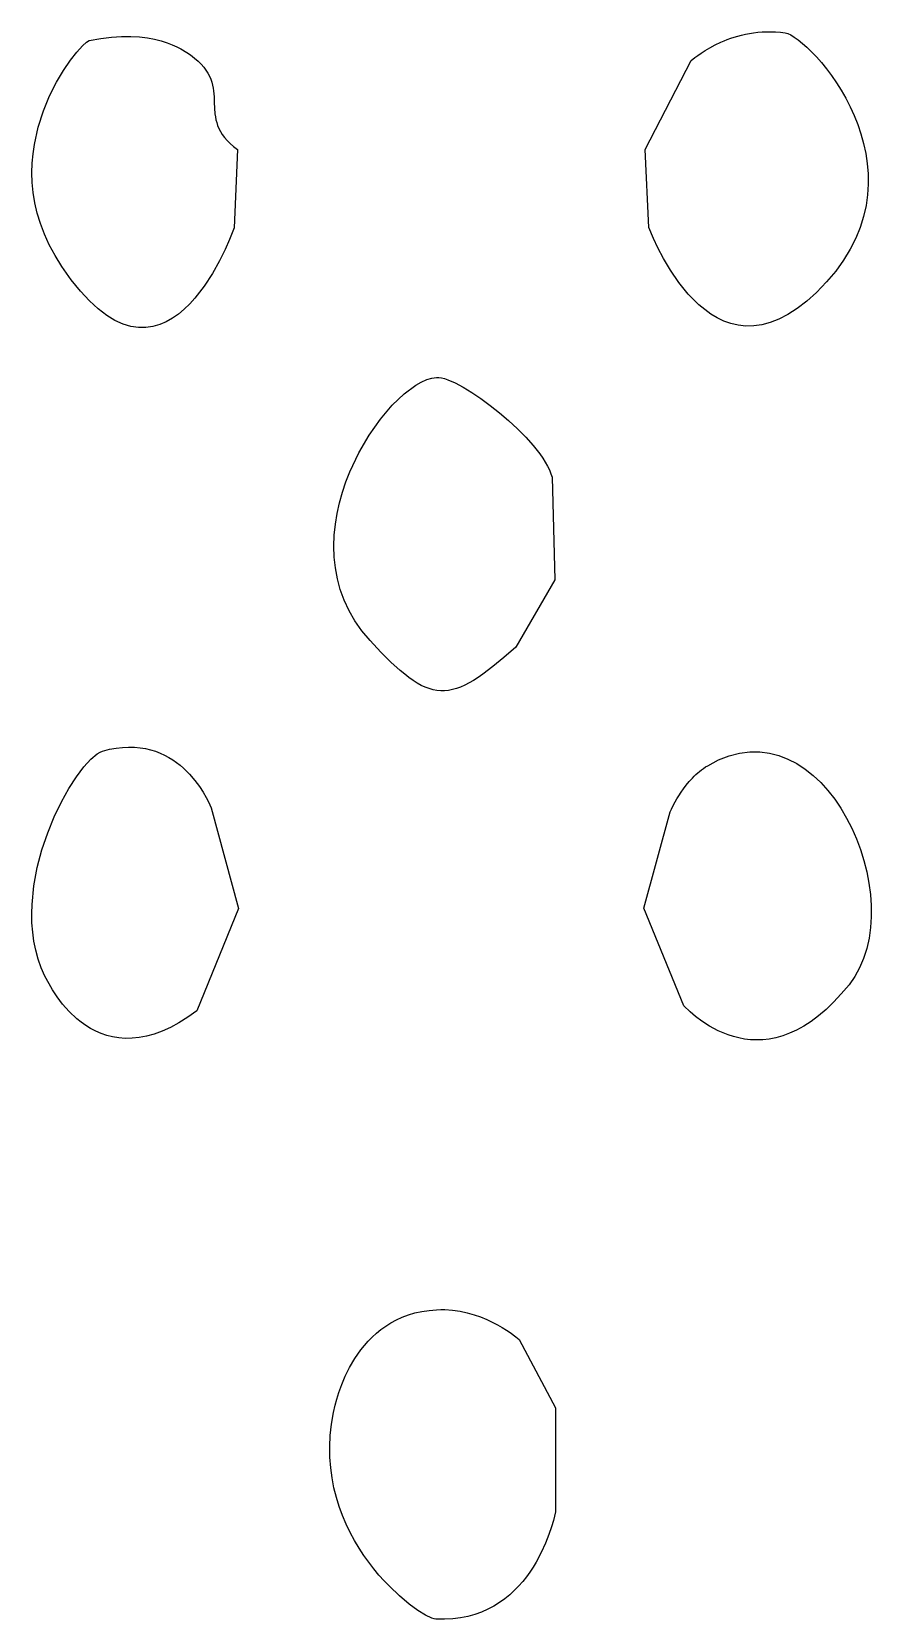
# Model space of a CAD drawing. Header units: millimetres. Extents: x 73 to 173, y -160 to -92.
# Drawn here: x 159.448 to 159.93, y -139.282 to -138.37 of the extents above; entities that cross this region are included whole.
import ezdxf

# ---------------------------------------------------------------- set-up
doc = ezdxf.new("R2010")
doc.units = ezdxf.units.MM
doc.layers.add('F.Silkscreen', color=41, linetype='CONTINUOUS', true_color=0xf2eda1)

msp = doc.modelspace()

# ---------------------------------------------------------------- linework, layer by layer
at = {"layer": 'F.Silkscreen', "linetype": 'CONTINUOUS'}
for p, q in [((159.477054, -138.378383), (159.479461, -138.376146)), ((159.479461, -138.376146), (159.480914, -138.375247)), ((159.480914, -138.375247), (159.487534, -138.374044)), ((159.487534, -138.374044), (159.493717, -138.373276)), ((159.493717, -138.373276), (159.499485, -138.372924)), ((159.499485, -138.372924), (159.504837, -138.372914)), ((159.504837, -138.372914), (159.509782, -138.37321)), ((159.509782, -138.37321), (159.514332, -138.373765)), ((159.514332, -138.373765), (159.518475, -138.374542)), ((159.518475, -138.374542), (159.522232, -138.375484)), ((159.522232, -138.375484), (159.525614, -138.376545)), ((159.525614, -138.376545), (159.528626, -138.377684)), ((159.840186, -138.377792), (159.843514, -138.376214)), ((159.843514, -138.376214), (159.845301, -138.375451)), ((159.845301, -138.375451), (159.84715, -138.374712)), ((159.84715, -138.374712), (159.849092, -138.374013)), ((159.849092, -138.374013), (159.851098, -138.373349)), ((159.851098, -138.373349), (159.853175, -138.372728)), ((159.853175, -138.372728), (159.855321, -138.372165)), ((159.855321, -138.372165), (159.857548, -138.37167)), ((159.857548, -138.37167), (159.859833, -138.371225)), ((159.859833, -138.371225), (159.862191, -138.370857)), ((159.862191, -138.370857), (159.864591, -138.370567)), ((159.864591, -138.370567), (159.867078, -138.370369)), ((159.867078, -138.370369), (159.869619, -138.370253)), ((159.869619, -138.370253), (159.872225, -138.370242)), ((159.872225, -138.370242), (159.874879, -138.370342)), ((159.874879, -138.370342), (159.8776, -138.37054)), ((159.8776, -138.37054), (159.880373, -138.370861)), ((159.880373, -138.370861), (159.881829, -138.371257)), ((159.881829, -138.371257), (159.883567, -138.372057)), ((159.883567, -138.372057), (159.885575, -138.373262)), ((159.885575, -138.373262), (159.887811, -138.374842)), ((159.887811, -138.374842), (159.892831, -138.3791)), ((159.470214, -138.386615), (159.473898, -138.381907)), ((159.473898, -138.381907), (159.477054, -138.378383)), ((159.528626, -138.377684), (159.531255, -138.378865)), ((159.531255, -138.378865), (159.533527, -138.380019)), ((159.533527, -138.380019), (159.537008, -138.382102)), ((159.537008, -138.382102), (159.53909, -138.383574)), ((159.53909, -138.383574), (159.541391, -138.385366)), ((159.541391, -138.385366), (159.543401, -138.387133)), ((159.826481, -138.386786), (159.828566, -138.385109)), ((159.828566, -138.385109), (159.830168, -138.383896)), ((159.830168, -138.383896), (159.832155, -138.38251)), ((159.832155, -138.38251), (159.8345, -138.380994)), ((159.8345, -138.380994), (159.837176, -138.379412)), ((159.837176, -138.379412), (159.840186, -138.377792)), ((159.892831, -138.3791), (159.898337, -138.384721)), ((159.898337, -138.384721), (159.901201, -138.387994)), ((159.462157, -138.399244), (159.466231, -138.392419)), ((159.466231, -138.392419), (159.470214, -138.386615)), ((159.543401, -138.387133), (159.545153, -138.388892)), ((159.545153, -138.388892), (159.546667, -138.390644)), ((159.546667, -138.390644), (159.547954, -138.392369)), ((159.547954, -138.392369), (159.549038, -138.394097)), ((159.549038, -138.394097), (159.549939, -138.395799)), ((159.79995, -138.437855), (159.826481, -138.386786)), ((159.901201, -138.387994), (159.904086, -138.39157)), ((159.904086, -138.39157), (159.906953, -138.395414)), ((159.458229, -138.406998), (159.462157, -138.399244)), ((159.549939, -138.395799), (159.550664, -138.397502)), ((159.550664, -138.397502), (159.551247, -138.399186)), ((159.551247, -138.399186), (159.551703, -138.400883)), ((159.551703, -138.400883), (159.552041, -138.402555)), ((159.552041, -138.402555), (159.552285, -138.404225)), ((159.552285, -138.404225), (159.552566, -138.407553)), ((159.906953, -138.395414), (159.909773, -138.39953)), ((159.909773, -138.39953), (159.912515, -138.403884)), ((159.912515, -138.403884), (159.915154, -138.408484)), ((159.454653, -138.415606), (159.458229, -138.406998)), ((159.552566, -138.407553), (159.552693, -138.410864)), ((159.552693, -138.410864), (159.552825, -138.41416)), ((159.915154, -138.408484), (159.917635, -138.413297)), ((159.917635, -138.413297), (159.919934, -138.418307)), ((159.451651, -138.42498), (159.454653, -138.415606)), ((159.552825, -138.41416), (159.55309, -138.417481)), ((159.55309, -138.417481), (159.553323, -138.419136)), ((159.553323, -138.419136), (159.553644, -138.420796)), ((159.553644, -138.420796), (159.554089, -138.422466)), ((159.554089, -138.422466), (159.554646, -138.42414)), ((159.919934, -138.418307), (159.922012, -138.423508)), ((159.449445, -138.435044), (159.451651, -138.42498)), ((159.554646, -138.42414), (159.555351, -138.42582)), ((159.555351, -138.42582), (159.556232, -138.427511)), ((159.556232, -138.427511), (159.557285, -138.429205)), ((159.557285, -138.429205), (159.558543, -138.430907)), ((159.558543, -138.430907), (159.560024, -138.432633)), ((159.922012, -138.423508), (159.923849, -138.428889)), ((159.923849, -138.428889), (159.925401, -138.434428)), ((159.448243, -138.4457), (159.448695, -138.440294)), ((159.448695, -138.440294), (159.449445, -138.435044)), ((159.560024, -138.432633), (159.561752, -138.434351)), ((159.561752, -138.434351), (159.563715, -138.436104)), ((159.563715, -138.436104), (159.565966, -138.437855)), ((159.565966, -138.437855), (159.564168, -138.482941)), ((159.802135, -138.482601), (159.79995, -138.437855)), ((159.925401, -138.434428), (159.926631, -138.440098)), ((159.926631, -138.440098), (159.927508, -138.445913)), ((159.448093, -138.451225), (159.448243, -138.4457)), ((159.927508, -138.445913), (159.927995, -138.451836)), ((159.448286, -138.456866), (159.448093, -138.451225)), ((159.448841, -138.462621), (159.448286, -138.456866)), ((159.928071, -138.457843), (159.92768, -138.463949)), ((159.927995, -138.451836), (159.928071, -138.457843)), ((159.449782, -138.468472), (159.448841, -138.462621)), ((159.92768, -138.463949), (159.926811, -138.470118)), ((159.451143, -138.474413), (159.449782, -138.468472)), ((159.452951, -138.480421), (159.451143, -138.474413)), ((159.925412, -138.476343), (159.923461, -138.482604)), ((159.926811, -138.470118), (159.925412, -138.476343)), ((159.455233, -138.486502), (159.452951, -138.480421)), ((159.458017, -138.492642), (159.455233, -138.486502)), ((159.564168, -138.482941), (159.561493, -138.48965)), ((159.804854, -138.489063), (159.802135, -138.482601)), ((159.923461, -138.482604), (159.920918, -138.488882)), ((159.461322, -138.498822), (159.458017, -138.492642)), ((159.558975, -138.495287), (159.555709, -138.501893)), ((159.561493, -138.48965), (159.558975, -138.495287)), ((159.807359, -138.494361), (159.804854, -138.489063)), ((159.810607, -138.500549), (159.807359, -138.494361)), ((159.917745, -138.495175), (159.913917, -138.50146)), ((159.920918, -138.488882), (159.917745, -138.495175)), ((159.465192, -138.505041), (159.461322, -138.498822)), ((159.555709, -138.501893), (159.551698, -138.509049)), ((159.814595, -138.507283), (159.810607, -138.500549)), ((159.913917, -138.50146), (159.909384, -138.507721)), ((159.470598, -138.512692), (159.465192, -138.505041)), ((159.475878, -138.519283), (159.470598, -138.512692)), ((159.551698, -138.509049), (159.546979, -138.516321)), ((159.819312, -138.514195), (159.814595, -138.507283)), ((159.904134, -138.51395), (159.89836, -138.519946)), ((159.909384, -138.507721), (159.904134, -138.51395)), ((159.481031, -138.524882), (159.475878, -138.519283)), ((159.546979, -138.516321), (159.541562, -138.523321)), ((159.824751, -138.520913), (159.819312, -138.514195)), ((159.827734, -138.524097), (159.824751, -138.520913)), ((159.89836, -138.519946), (159.892733, -138.525039)), ((159.486056, -138.529507), (159.481031, -138.524882)), ((159.490964, -138.533238), (159.486056, -138.529507)), ((159.535477, -138.529629), (159.532185, -138.532386)), ((159.538606, -138.526585), (159.535477, -138.529629)), ((159.541562, -138.523321), (159.538606, -138.526585)), ((159.830878, -138.527097), (159.827734, -138.524097)), ((159.834218, -138.529878), (159.830878, -138.527097)), ((159.837719, -138.532386), (159.834218, -138.529878)), ((159.887264, -138.529271), (159.881945, -138.532704)), ((159.892733, -138.525039), (159.887264, -138.529271)), ((159.495721, -138.536123), (159.490964, -138.533238)), ((159.500352, -138.538203), (159.495721, -138.536123)), ((159.504846, -138.539538), (159.500352, -138.538203)), ((159.509195, -138.540186), (159.504846, -138.539538)), ((159.513402, -138.540186), (159.509195, -138.540186)), ((159.517462, -138.539602), (159.513402, -138.540186)), ((159.521375, -138.538479), (159.517462, -138.539602)), ((159.52513, -138.53686), (159.521375, -138.538479)), ((159.528743, -138.534819), (159.52513, -138.53686)), ((159.532185, -138.532386), (159.528743, -138.534819)), ((159.841394, -138.534577), (159.837719, -138.532386)), ((159.845234, -138.536407), (159.841394, -138.534577)), ((159.849245, -138.537835), (159.845234, -138.536407)), ((159.853422, -138.538813), (159.849245, -138.537835)), ((159.857771, -138.539296), (159.853422, -138.538813)), ((159.862287, -138.539236), (159.857771, -138.539296)), ((159.866954, -138.538598), (159.862287, -138.539236)), ((159.871797, -138.53732), (159.866954, -138.538598)), ((159.876795, -138.535371), (159.871797, -138.53732)), ((159.881945, -138.532704), (159.876795, -138.535371)), ((159.661667, -138.578262), (159.668339, -138.573278)), ((159.668339, -138.573278), (159.671539, -138.571446)), ((159.671539, -138.571446), (159.674629, -138.57006)), ((159.674629, -138.57006), (159.677566, -138.569162)), ((159.677566, -138.569162), (159.680327, -138.568772)), ((159.680327, -138.568772), (159.68168, -138.568821)), ((159.68168, -138.568821), (159.683208, -138.569072)), ((159.683208, -138.569072), (159.684919, -138.569524)), ((159.684919, -138.569524), (159.686779, -138.570167)), ((159.686779, -138.570167), (159.690928, -138.571975)), ((159.690928, -138.571975), (159.695534, -138.574437)), ((159.695534, -138.574437), (159.700501, -138.57744)), ((159.700501, -138.57744), (159.705703, -138.580951)), ((159.64811, -138.592749), (159.654848, -138.584808)), ((159.654848, -138.584808), (159.661667, -138.578262)), ((159.705703, -138.580951), (159.711041, -138.584872)), ((159.711041, -138.584872), (159.716397, -138.589123)), ((159.641657, -138.60189), (159.64811, -138.592749)), ((159.716397, -138.589123), (159.721665, -138.593634)), ((159.721665, -138.593634), (159.726727, -138.598341)), ((159.635727, -138.612064), (159.641657, -138.60189)), ((159.726727, -138.598341), (159.731469, -138.603154)), ((159.731469, -138.603154), (159.735794, -138.607984)), ((159.630528, -138.623082), (159.635727, -138.612064)), ((159.735794, -138.607984), (159.739571, -138.612788)), ((159.739571, -138.612788), (159.741231, -138.615157)), ((159.628277, -138.628847), (159.630528, -138.623082)), ((159.741231, -138.615157), (159.742712, -138.617468)), ((159.742712, -138.617468), (159.743996, -138.619739)), ((159.743996, -138.619739), (159.745085, -138.621949)), ((159.745085, -138.621949), (159.745951, -138.624104)), ((159.626292, -138.634768), (159.628277, -138.628847)), ((159.745951, -138.624104), (159.746585, -138.626163)), ((159.746585, -138.626163), (159.748193, -138.685075)), ((159.623235, -138.646931), (159.624604, -138.640798)), ((159.624604, -138.640798), (159.626292, -138.634768)), ((159.622224, -138.653138), (159.623235, -138.646931)), ((159.621358, -138.665694), (159.62159, -138.659398)), ((159.62159, -138.659398), (159.622224, -138.653138)), ((159.621556, -138.67199), (159.621358, -138.665694)), ((159.622213, -138.678282), (159.621556, -138.67199)), ((159.623371, -138.684519), (159.622213, -138.678282)), ((159.625045, -138.690712), (159.623371, -138.684519)), ((159.748193, -138.685075), (159.725747, -138.723732)), ((159.627252, -138.696813), (159.625045, -138.690712)), ((159.630042, -138.702806), (159.627252, -138.696813)), ((159.633427, -138.708674), (159.630042, -138.702806)), ((159.637441, -138.71439), (159.633427, -138.708674)), ((159.642114, -138.719936), (159.637441, -138.71439)), ((159.648357, -138.726576), (159.642114, -138.719936)), ((159.654117, -138.732344), (159.648357, -138.726576)), ((159.659463, -138.737243), (159.654117, -138.732344)), ((159.718925, -138.729743), (159.712651, -138.734926)), ((159.725747, -138.723732), (159.718925, -138.729743)), ((159.662005, -138.739368), (159.659463, -138.737243)), ((159.664467, -138.741273), (159.662005, -138.739368)), ((159.666876, -138.742962), (159.664467, -138.741273)), ((159.704141, -138.741192), (159.701505, -138.742873)), ((159.706869, -138.739311), (159.704141, -138.741192)), ((159.712651, -138.734926), (159.706869, -138.739311)), ((159.669227, -138.744445), (159.666876, -138.742962)), ((159.671528, -138.745699), (159.669227, -138.744445)), ((159.6738, -138.746746), (159.671528, -138.745699)), ((159.676029, -138.74758), (159.6738, -138.746746)), ((159.678245, -138.748205), (159.676029, -138.74758)), ((159.680461, -138.748615), (159.678245, -138.748205)), ((159.682671, -138.74881), (159.680461, -138.748615)), ((159.684896, -138.748805), (159.682671, -138.74881)), ((159.68714, -138.74858), (159.684896, -138.748805)), ((159.689412, -138.748152), (159.68714, -138.74858)), ((159.691709, -138.74751), (159.689412, -138.748152)), ((159.694066, -138.746665), (159.691709, -138.74751)), ((159.696479, -138.745604), (159.694066, -138.746665)), ((159.698948, -138.744344), (159.696479, -138.745604)), ((159.701505, -138.742873), (159.698948, -138.744344)), ((159.48187, -138.78809), (159.485517, -138.785001)), ((159.485517, -138.785001), (159.487161, -138.784018)), ((159.487161, -138.784018), (159.488655, -138.783414)), ((159.488655, -138.783414), (159.49259, -138.782442)), ((159.49259, -138.782442), (159.496388, -138.781748)), ((159.496388, -138.781748), (159.500043, -138.781328)), ((159.500043, -138.781328), (159.503547, -138.781154)), ((159.503547, -138.781154), (159.506903, -138.781229)), ((159.506903, -138.781229), (159.510119, -138.781519)), ((159.510119, -138.781519), (159.513207, -138.78202)), ((159.513207, -138.78202), (159.516158, -138.782724)), ((159.516158, -138.782724), (159.518966, -138.783583)), ((159.518966, -138.783583), (159.521647, -138.784616)), ((159.521647, -138.784616), (159.524196, -138.785791)), ((159.524196, -138.785791), (159.526613, -138.787095)), ((159.526613, -138.787095), (159.528907, -138.788508)), ((159.842118, -138.788578), (159.848201, -138.786186)), ((159.848201, -138.786186), (159.854194, -138.784627)), ((159.854194, -138.784627), (159.860045, -138.783882)), ((159.860045, -138.783882), (159.865775, -138.783888)), ((159.865775, -138.783888), (159.871338, -138.784604)), ((159.871338, -138.784604), (159.876749, -138.785994)), ((159.876749, -138.785994), (159.881971, -138.788019)), ((159.473611, -138.7982), (159.477856, -138.792534)), ((159.477856, -138.792534), (159.48187, -138.78809)), ((159.528907, -138.788508), (159.531079, -138.790034)), ((159.531079, -138.790034), (159.533114, -138.791624)), ((159.533114, -138.791624), (159.535036, -138.793284)), ((159.535036, -138.793284), (159.538532, -138.796747)), ((159.829136, -138.796988), (159.830173, -138.796048)), ((159.830173, -138.796048), (159.831249, -138.795136)), ((159.831249, -138.795136), (159.832377, -138.79425)), ((159.832377, -138.79425), (159.833526, -138.793409)), ((159.833526, -138.793409), (159.834707, -138.792599)), ((159.834707, -138.792599), (159.835926, -138.79184)), ((159.835926, -138.79184), (159.842118, -138.788578)), ((159.881971, -138.788019), (159.887009, -138.790627)), ((159.887009, -138.790627), (159.891837, -138.79379)), ((159.891837, -138.79379), (159.896443, -138.797455)), ((159.464978, -138.812681), (159.469263, -138.804964)), ((159.469263, -138.804964), (159.473611, -138.7982)), ((159.538532, -138.796747), (159.541567, -138.800282)), ((159.541567, -138.800282), (159.54416, -138.803765)), ((159.54416, -138.803765), (159.546319, -138.807071)), ((159.820609, -138.807117), (159.822038, -138.805084)), ((159.822038, -138.805084), (159.823597, -138.80303)), ((159.823597, -138.80303), (159.825308, -138.800972)), ((159.825308, -138.800972), (159.827142, -138.798941)), ((159.827142, -138.798941), (159.828123, -138.797963)), ((159.828123, -138.797963), (159.829136, -138.796988)), ((159.896443, -138.797455), (159.900807, -138.801585)), ((159.900807, -138.801585), (159.904928, -138.806134)), ((159.460889, -138.821221), (159.464978, -138.812681)), ((159.546319, -138.807071), (159.548052, -138.810084)), ((159.548052, -138.810084), (159.549414, -138.812658)), ((159.549414, -138.812658), (159.550982, -138.816038)), ((159.81507, -138.816851), (159.816348, -138.814294)), ((159.816348, -138.814294), (159.817199, -138.8127)), ((159.817199, -138.8127), (159.818197, -138.81096)), ((159.818197, -138.81096), (159.819328, -138.809084)), ((159.819328, -138.809084), (159.820609, -138.807117)), ((159.904928, -138.806134), (159.908776, -138.811072)), ((159.908776, -138.811072), (159.912356, -138.816343)), ((159.457115, -138.830446), (159.460889, -138.821221)), ((159.550982, -138.816038), (159.566602, -138.873973)), ((159.799215, -138.873733), (159.814358, -138.818382)), ((159.814358, -138.818382), (159.81507, -138.816851)), ((159.912356, -138.816343), (159.915637, -138.821915)), ((159.915637, -138.821915), (159.918619, -138.827745)), ((159.45382, -138.840217), (159.457115, -138.830446)), ((159.918619, -138.827745), (159.921279, -138.833796)), ((159.451118, -138.850418), (159.45382, -138.840217)), ((159.921279, -138.833796), (159.923607, -138.840008)), ((159.923607, -138.840008), (159.925585, -138.846352)), ((159.44918, -138.860889), (159.451118, -138.850418)), ((159.925585, -138.846352), (159.927195, -138.852797)), ((159.927195, -138.852797), (159.928432, -138.859275)), ((159.928432, -138.859275), (159.929284, -138.865775)), ((159.44812, -138.871514), (159.44918, -138.860889)), ((159.929284, -138.865775), (159.929725, -138.872241)), ((159.447971, -138.876834), (159.44812, -138.871514)), ((159.448084, -138.882148), (159.447971, -138.876834)), ((159.566602, -138.873973), (159.542796, -138.932688)), ((159.822145, -138.929807), (159.799215, -138.873733)), ((159.929753, -138.878618), (159.929348, -138.884882)), ((159.929725, -138.872241), (159.929753, -138.878618)), ((159.448502, -138.887427), (159.448084, -138.882148)), ((159.449231, -138.892657), (159.448502, -138.887427)), ((159.929348, -138.884882), (159.9285, -138.890979)), ((159.450274, -138.897827), (159.449231, -138.892657)), ((159.927171, -138.896883), (159.925398, -138.902541)), ((159.9285, -138.890979), (159.927171, -138.896883)), ((159.451666, -138.902913), (159.450274, -138.897827)), ((159.453423, -138.907901), (159.451666, -138.902913)), ((159.925398, -138.902541), (159.923116, -138.907917)), ((159.455551, -138.912773), (159.453423, -138.907901)), ((159.457855, -138.917221), (159.455551, -138.912773)), ((159.920332, -138.91296), (159.917035, -138.917644)), ((159.923116, -138.907917), (159.920332, -138.91296)), ((159.459877, -138.920644), (159.457855, -138.917221)), ((159.462478, -138.924585), (159.459877, -138.920644)), ((159.912592, -138.922964), (159.908195, -138.927722)), ((159.917035, -138.917644), (159.912592, -138.922964)), ((159.465682, -138.928819), (159.462478, -138.924585)), ((159.46949, -138.933134), (159.465682, -138.928819)), ((159.473912, -138.937302), (159.46949, -138.933134)), ((159.542796, -138.932688), (159.537537, -138.936397)), ((159.825826, -138.933317), (159.822145, -138.929807)), ((159.828837, -138.93585), (159.825826, -138.933317)), ((159.903833, -138.931917), (159.899519, -138.935607)), ((159.908195, -138.927722), (159.903833, -138.931917)), ((159.476358, -138.939269), (159.473912, -138.937302)), ((159.478965, -138.941116), (159.476358, -138.939269)), ((159.481723, -138.942822), (159.478965, -138.941116)), ((159.527543, -138.942189), (159.522802, -138.944326)), ((159.532456, -138.939556), (159.527543, -138.942189)), ((159.537537, -138.936397), (159.532456, -138.939556)), ((159.832561, -138.93864), (159.828837, -138.93585)), ((159.836971, -138.941477), (159.832561, -138.93864)), ((159.842004, -138.944162), (159.836971, -138.941477)), ((159.891079, -138.941488), (159.886959, -138.943757)), ((159.895274, -138.938777), (159.891079, -138.941488)), ((159.899519, -138.935607), (159.895274, -138.938777)), ((159.484646, -138.944359), (159.481723, -138.942822)), ((159.48772, -138.945693), (159.484646, -138.944359)), ((159.490964, -138.946804), (159.48772, -138.945693)), ((159.494362, -138.94766), (159.490964, -138.946804)), ((159.497924, -138.948245), (159.494362, -138.94766)), ((159.501655, -138.948515), (159.497924, -138.948245)), ((159.505553, -138.948452), (159.501655, -138.948515)), ((159.509614, -138.948031), (159.505553, -138.948452)), ((159.513835, -138.947224), (159.509614, -138.948031)), ((159.518237, -138.945993), (159.513835, -138.947224)), ((159.522802, -138.944326), (159.518237, -138.945993)), ((159.847618, -138.946488), (159.842004, -138.944162)), ((159.850642, -138.94745), (159.847618, -138.946488)), ((159.853781, -138.948249), (159.850642, -138.94745)), ((159.857052, -138.948859), (159.853781, -138.948249)), ((159.860429, -138.949244), (159.857052, -138.948859)), ((159.863933, -138.949389), (159.860429, -138.949244)), ((159.867534, -138.949272), (159.863933, -138.949389)), ((159.871243, -138.948859), (159.867534, -138.949272)), ((159.87504, -138.948121), (159.871243, -138.948859)), ((159.878932, -138.947045), (159.87504, -138.948121)), ((159.8829, -138.945598), (159.878932, -138.947045)), ((159.886959, -138.943757), (159.8829, -138.945598)), ((159.664154, -139.107344), (159.667884, -139.106237)), ((159.667884, -139.106237), (159.671823, -139.105352)), ((159.671823, -139.105352), (159.675968, -139.104722)), ((159.675968, -139.104722), (159.680327, -139.104361)), ((159.680327, -139.104361), (159.682671, -139.104279)), ((159.682671, -139.104279), (159.684972, -139.104306)), ((159.684972, -139.104306), (159.689466, -139.104614)), ((159.689466, -139.104614), (159.693786, -139.10524)), ((159.693786, -139.10524), (159.697912, -139.106125)), ((159.697912, -139.106125), (159.701853, -139.107226)), ((159.645748, -139.117851), (159.648365, -139.11572)), ((159.648365, -139.11572), (159.65116, -139.113724)), ((159.65116, -139.113724), (159.654125, -139.111867)), ((159.654125, -139.111867), (159.657278, -139.110168)), ((159.657278, -139.110168), (159.660621, -139.108655)), ((159.660621, -139.108655), (159.664154, -139.107344)), ((159.701853, -139.107226), (159.705568, -139.108525)), ((159.705568, -139.108525), (159.709064, -139.109939)), ((159.709064, -139.109939), (159.712297, -139.111445)), ((159.712297, -139.111445), (159.715289, -139.113002)), ((159.715289, -139.113002), (159.718, -139.114551)), ((159.718, -139.114551), (159.720426, -139.116061)), ((159.636881, -139.127328), (159.63887, -139.124854)), ((159.63887, -139.124854), (159.641, -139.122438)), ((159.641, -139.122438), (159.643291, -139.120094)), ((159.643291, -139.120094), (159.645748, -139.117851)), ((159.720426, -139.116061), (159.722543, -139.117481)), ((159.722543, -139.117481), (159.725818, -139.119874)), ((159.725818, -139.119874), (159.727696, -139.121389)), ((159.727696, -139.121389), (159.748633, -139.160728)), ((159.630356, -139.137537), (159.633353, -139.132411)), ((159.633353, -139.132411), (159.635047, -139.129857)), ((159.635047, -139.129857), (159.636881, -139.127328)), ((159.625844, -139.147396), (159.627861, -139.142582)), ((159.627861, -139.142582), (159.630356, -139.137537)), ((159.622999, -139.155835), (159.624225, -139.151857)), ((159.624225, -139.151857), (159.625844, -139.147396)), ((159.621138, -139.163505), (159.622095, -139.159184)), ((159.622095, -139.159184), (159.622999, -139.155835)), ((159.748633, -139.160728), (159.748541, -139.220561)), ((159.619284, -139.176616), (159.619993, -139.170133)), ((159.619993, -139.170133), (159.621138, -139.163505)), ((159.618991, -139.182954), (159.619284, -139.176616)), ((159.61908, -139.189128), (159.618991, -139.182954)), ((159.619519, -139.195133), (159.61908, -139.189128)), ((159.620311, -139.200977), (159.619519, -139.195133)), ((159.621409, -139.206652), (159.620311, -139.200977)), ((159.622802, -139.212161), (159.621409, -139.206652)), ((159.624455, -139.21748), (159.622802, -139.212161)), ((159.626347, -139.222622), (159.624455, -139.21748)), ((159.628458, -139.227581), (159.626347, -139.222622)), ((159.748541, -139.220561), (159.747329, -139.225368)), ((159.630756, -139.232344), (159.628458, -139.227581)), ((159.633231, -139.236927), (159.630756, -139.232344)), ((159.744701, -139.233573), (159.742761, -139.238554)), ((159.746215, -139.229136), (159.744701, -139.233573)), ((159.747329, -139.225368), (159.746215, -139.229136)), ((159.635849, -139.241305), (159.633231, -139.236927)), ((159.638579, -139.24548), (159.635849, -139.241305)), ((159.742761, -139.238554), (159.740324, -139.243894)), ((159.641407, -139.24945), (159.638579, -139.24548)), ((159.644308, -139.253225), (159.641407, -139.24945)), ((159.735685, -139.252244), (159.733844, -139.255043)), ((159.737371, -139.249442), (159.735685, -139.252244)), ((159.740324, -139.243894), (159.737371, -139.249442)), ((159.64725, -139.256777), (159.644308, -139.253225)), ((159.650224, -139.260119), (159.64725, -139.256777)), ((159.653195, -139.26323), (159.650224, -139.260119)), ((159.729712, -139.260507), (159.727395, -139.263149)), ((159.731859, -139.257797), (159.729712, -139.260507)), ((159.733844, -139.255043), (159.731859, -139.257797)), ((159.659033, -139.26879), (159.653195, -139.26323)), ((159.66458, -139.273424), (159.659033, -139.26879)), ((159.71942, -139.270477), (159.716397, -139.27265)), ((159.722257, -139.268159), (159.71942, -139.270477)), ((159.724909, -139.265715), (159.722257, -139.268159)), ((159.727395, -139.263149), (159.724909, -139.265715)), ((159.669634, -139.277114), (159.66458, -139.273424)), ((159.674008, -139.279798), (159.669634, -139.277114)), ((159.677513, -139.281474), (159.674008, -139.279798)), ((159.702335, -139.279414), (159.698309, -139.28053)), ((159.706157, -139.278042), (159.702335, -139.279414)), ((159.70978, -139.276444), (159.706157, -139.278042)), ((159.713188, -139.274642), (159.70978, -139.276444)), ((159.716397, -139.27265), (159.713188, -139.274642)), ((159.678874, -139.281917), (159.677513, -139.281474)), ((159.679941, -139.282095), (159.678874, -139.281917)), ((159.684879, -139.282178), (159.679941, -139.282095)), ((159.689579, -139.281935), (159.684879, -139.282178)), ((159.694053, -139.281376), (159.689579, -139.281935)), ((159.698309, -139.28053), (159.694053, -139.281376))]:
    msp.add_line(p, q, dxfattribs=at)

doc.saveas('drawing.dxf')
